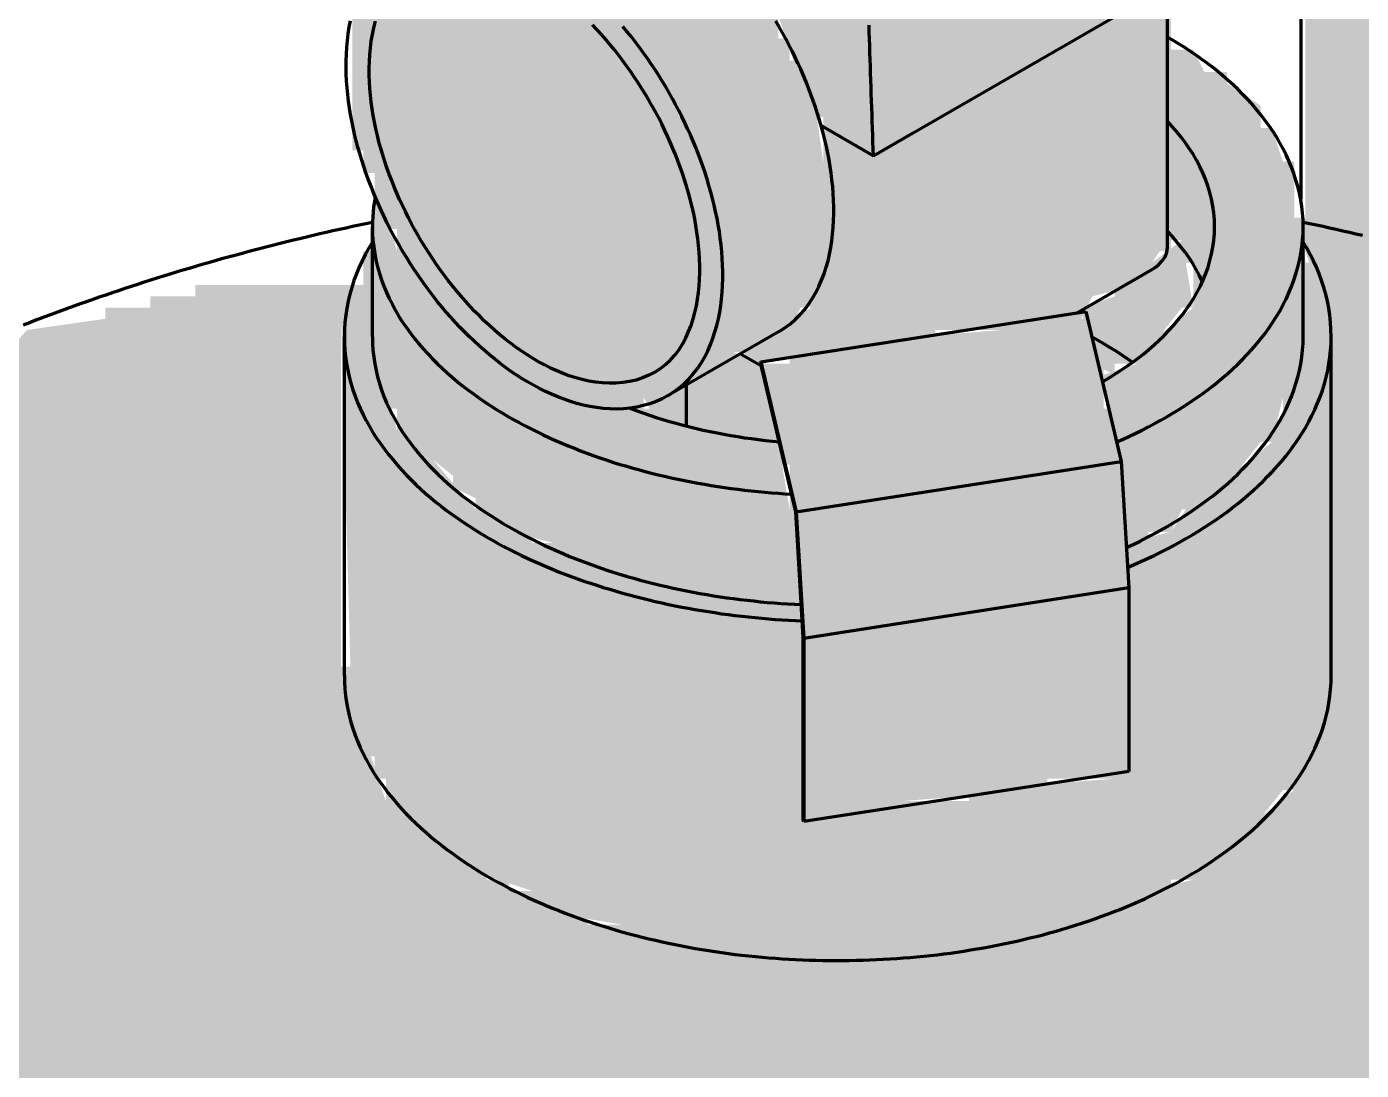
# Model space of a CAD drawing. Header units: millimetres. Extents: x 0 to 420, y 0 to 297.
# Drawn here: x 227.49 to 239.39, y 235.08 to 244.38 of the extents above; entities that cross this region are included whole.
import ezdxf

# ---------------------------------------------------------------- set-up
doc = ezdxf.new("R2010")
doc.units = ezdxf.units.MM
doc.layers.add('01-VISIBLE', color=7, linetype='CONTINUOUS', lineweight=70)
doc.layers.add('13-GRAFICA', color=30, linetype='CONTINUOUS', lineweight=18)

msp = doc.modelspace()

# ---------------------------------------------------------------- hatches: boundary and pattern name
at = {"layer": '13-GRAFICA', "true_color": 0xcba23e}
h = msp.add_hatch(color=7, dxfattribs=at)
h.dxf.hatch_style = 1
h.paths.add_polyline_path([(234.292, 241.675), (234.292, 241.775), (234.492, 241.875), (234.592, 242.375), (234.692, 242.375), (234.692, 243.175), (234.592, 243.175), (234.592, 243.575), (234.492, 243.575), (234.492, 243.875), (234.392, 243.875), (234.192, 244.475), (233.992, 244.575), (233.992, 244.775), (233.892, 244.775), (233.192, 245.575), (232.992, 245.575), (232.992, 245.675), (232.792, 245.675), (232.792, 245.775), (232.592, 245.775), (232.592, 248.275), (232.592, 248.475), (232.592, 248.55), (232.892, 248.475), (232.892, 248.575), (233.292, 248.675), (233.392, 248.875), (233.792, 248.975), (233.892, 249.175), (234.092, 249.175), (234.092, 249.275), (234.292, 249.275), (234.292, 249.375), (234.692, 249.375), (234.792, 249.175), (235.192, 249.075), (235.192, 248.875), (234.992, 248.875), (234.792, 248.575), (234.592, 248.575), (234.592, 248.475), (234.292, 248.375), (234.092, 248.075), (233.892, 248.075), (233.692, 247.775), (233.492, 247.775), (233.592, 246.475), (234.092, 246.175), (234.092, 247.275), (234.392, 247.375), (234.392, 247.475), (234.592, 247.475), (234.692, 247.675), (235.292, 247.875), (235.392, 248.075), (235.392, 244.775), (235.392, 241.575), (234.892, 241.575), (234.892, 241.475), (233.892, 241.375), (233.892, 241.475), (233.992, 241.475), (234.092, 241.675)])
at = {"layer": '13-GRAFICA', "true_color": 0x202020}
h = msp.add_hatch(color=7, dxfattribs=at)
h.dxf.hatch_style = 1
h.paths.add_polyline_path([(243.392, 239.875), (243.292, 240.075), (243.092, 240.075), (242.892, 240.375), (242.692, 240.375), (242.592, 240.575), (242.392, 240.575), (242.192, 240.875), (241.992, 240.875), (241.792, 241.175), (241.592, 241.175), (241.392, 241.475), (241.192, 241.475), (240.992, 241.775), (240.792, 241.775), (240.692, 241.975), (240.492, 241.975), (240.392, 242.175), (239.492, 242.275), (239.492, 242.375), (238.892, 242.375), (238.892, 246.275), (238.992, 246.275), (239.192, 245.975), (239.392, 245.975), (239.392, 245.875), (239.892, 245.875), (239.892, 245.775), (240.692, 245.875), (240.692, 245.975), (240.892, 245.975), (240.892, 246.075), (241.192, 246.275), (241.192, 242.975), (241.292, 242.975), (241.292, 243.175), (241.492, 243.275), (241.492, 243.475), (241.692, 243.575), (241.692, 243.775), (241.992, 243.975), (241.992, 244.175), (242.092, 244.175), (242.392, 244.575), (242.792, 244.675), (242.792, 244.475), (243.192, 244.175), (243.192, 243.975), (243.292, 243.975), (243.392, 243.675), (243.692, 243.475), (243.692, 243.275), (243.892, 243.175), (243.892, 242.975), (244.092, 242.875), (244.092, 242.675), (244.392, 242.475), (244.392, 242.275), (244.592, 242.175), (244.592, 241.975), (244.792, 241.875), (244.792, 241.675), (244.992, 241.575), (244.992, 241.375), (245.192, 241.275), (245.192, 241.075), (245.292, 241.075), (245.292, 240.875), (245.392, 240.875), (245.392, 240.775), (244.692, 240.775), (244.692, 239.875), (244.392, 239.775), (244.292, 239.575), (243.892, 239.475), (243.892, 239.575), (243.792, 239.575), (243.692, 239.775), (243.492, 239.775), (243.492, 239.875)])
at = {"layer": '13-GRAFICA', "true_color": 0xcba23e}
h = msp.add_hatch(color=7, dxfattribs=at)
h.dxf.hatch_style = 1
h.paths.add_polyline_path([(237.292, 246.175), (237.292, 245.975), (237.392, 245.975), (237.392, 245.775), (237.492, 245.775), (237.492, 245.575), (237.592, 245.575), (237.592, 245.375), (237.692, 245.375), (237.692, 245.175), (237.792, 245.175), (237.792, 244.775), (237.692, 244.775), (237.692, 242.375), (237.592, 242.375), (237.392, 242.075), (237.192, 242.025), (237.192, 245.175), (237.192, 246.175)])
at = {"layer": '13-GRAFICA', "true_color": 0xffffff}
h = msp.add_hatch(color=7, dxfattribs=at)
h.dxf.hatch_style = 1
h.paths.add_polyline_path([(230.392, 243.275), (230.392, 244.675), (230.592, 244.775), (230.592, 244.975), (230.692, 244.975), (230.792, 245.175), (231.192, 245.275), (231.292, 245.475), (231.492, 245.475), (231.492, 245.575), (231.692, 245.575), (231.692, 245.675), (231.892, 245.675), (231.892, 245.775), (232.392, 245.875), (232.392, 245.775), (232.792, 245.775), (232.792, 245.675), (233.192, 245.575), (233.192, 245.475), (233.992, 244.775), (233.992, 244.575), (234.192, 244.475), (234.192, 244.275), (234.292, 244.275), (234.292, 244.075), (234.392, 244.075), (234.392, 243.875), (234.492, 243.875), (234.592, 243.175), (234.692, 243.175), (234.692, 242.375), (234.592, 242.375), (234.492, 241.875), (234.392, 241.875), (234.292, 241.675), (234.092, 241.675), (233.992, 241.475), (233.792, 241.475), (233.792, 241.375), (233.592, 241.375), (233.592, 241.275), (233.392, 241.275), (233.292, 241.075), (232.992, 241.075), (232.992, 240.975), (232.392, 240.975), (232.392, 241.075), (232.192, 241.075), (232.192, 241.175), (231.892, 241.175), (231.692, 241.475), (231.392, 241.575), (231.392, 241.775), (230.992, 242.075), (230.992, 242.275), (230.792, 242.375), (230.792, 242.575), (230.692, 242.575), (230.692, 242.775), (230.592, 242.775), (230.592, 243.075), (230.492, 243.075), (230.492, 243.275)])
at = {"layer": '13-GRAFICA', "true_color": 0xcba23e}
h = msp.add_hatch(color=7, dxfattribs=at)
h.dxf.hatch_style = 1
h.paths.add_polyline_path([(236.992, 241.975), (236.892, 241.775), (236.192, 241.775), (236.192, 241.675), (235.592, 241.675), (235.592, 241.575), (235.392, 241.575), (235.392, 244.775), (235.492, 244.775), (235.692, 244.475), (236.092, 244.475), (236.092, 244.575), (236.292, 244.575), (236.492, 244.875), (237.092, 244.775), (237.192, 245.175), (237.192, 242.025)])
h = msp.add_hatch(color=7, dxfattribs=at)
h.dxf.hatch_style = 1
h.paths.add_polyline_path([(237.292, 240.575), (237.192, 240.575), (237.092, 241.275), (237.392, 241.375), (237.392, 241.475), (237.892, 241.875), (237.892, 242.275), (237.792, 242.275), (237.792, 242.475), (237.692, 242.475), (237.692, 244.175), (237.892, 244.175), (237.992, 243.975), (238.192, 243.975), (238.192, 243.875), (238.492, 243.675), (238.492, 243.475), (238.592, 243.475), (238.692, 243.175), (238.792, 243.175), (238.792, 242.675), (238.892, 242.675), (238.892, 241.375), (238.792, 241.375), (238.792, 241.075), (238.692, 241.075), (238.592, 240.675), (238.492, 240.675), (238.092, 240.175), (237.892, 240.175), (237.892, 240.075), (237.792, 240.075), (237.692, 239.875), (237.492, 239.875), (237.492, 239.775), (237.292, 239.775)])
h = msp.add_hatch(color=7, dxfattribs=at)
h.dxf.hatch_style = 1
h.paths.add_polyline_path([(231.292, 240.375), (230.792, 240.775), (230.792, 240.975), (230.692, 240.975), (230.692, 241.175), (230.592, 241.175), (230.592, 242.775), (230.692, 242.775), (230.792, 242.375), (230.992, 242.275), (230.992, 242.075), (231.392, 241.775), (231.392, 241.575), (231.692, 241.475), (231.892, 241.175), (232.192, 241.175), (232.192, 241.075), (232.392, 241.075), (232.392, 240.975), (233.092, 240.975), (233.092, 240.875), (233.392, 240.875), (233.392, 240.775), (234.192, 240.675), (234.292, 240.075), (234.392, 240.075), (234.392, 239.275), (233.092, 239.375), (233.092, 239.475), (232.192, 239.675), (232.192, 239.775), (231.792, 239.875), (231.692, 240.075), (231.492, 240.075), (231.492, 240.175), (231.292, 240.275)])
at = {"layer": '13-GRAFICA', "true_color": 0xb21820}
h = msp.add_hatch(color=7, dxfattribs=at)
h.dxf.hatch_style = 1
h.paths.add_polyline_path([(237.192, 241.975), (237.192, 242.075), (237.392, 242.075), (237.392, 242.175), (237.792, 242.475), (237.892, 241.875), (237.792, 241.875), (237.392, 241.375), (237.192, 241.375), (237.192, 241.275), (236.992, 241.375), (236.892, 241.875)])
h = msp.add_hatch(color=7, dxfattribs=at)
h.dxf.hatch_style = 1
h.paths.add_polyline_path([(222.092, 236.475), (223.392, 237.875), (223.592, 237.875), (224.892, 239.275), (225.092, 239.275), (225.092, 239.375), (225.192, 239.375), (226.492, 240.775), (226.692, 240.775), (227.492, 241.675), (228.192, 241.775), (228.192, 241.875), (228.592, 241.875), (228.592, 241.975), (228.992, 241.975), (228.992, 242.075), (230.392, 242.075), (230.392, 241.775), (230.292, 241.775), (230.292, 238.675), (230.392, 238.675), (230.392, 238.075), (230.492, 238.075), (230.692, 237.475), (230.992, 237.375), (231.392, 236.875), (231.592, 236.875), (231.592, 236.775), (231.792, 236.775), (231.792, 236.675), (231.992, 236.675), (231.992, 236.575), (232.192, 236.575), (232.192, 236.475), (232.492, 236.475), (232.492, 236.375), (232.792, 236.375), (232.792, 236.275), (233.192, 236.275), (233.192, 236.175), (233.792, 236.175), (233.792, 236.075), (235.592, 236.075), (235.592, 236.175), (236.292, 236.175), (236.292, 236.275), (236.592, 236.275), (236.592, 236.375), (236.992, 236.375), (236.992, 236.475), (237.192, 236.475), (237.192, 236.575), (237.492, 236.575), (237.492, 236.675), (237.892, 236.775), (238.092, 237.075), (238.292, 237.075), (238.292, 237.175), (238.792, 237.575), (238.792, 237.775), (238.992, 237.875), (238.992, 238.175), (239.092, 238.175), (239.092, 242.075), (238.992, 242.075), (238.892, 242.375), (239.492, 242.375), (239.492, 242.275), (240.392, 242.175), (240.492, 241.975), (240.692, 241.975), (240.792, 241.775), (240.992, 241.775), (241.192, 241.475), (241.392, 241.475), (241.592, 241.175), (241.792, 241.175), (241.992, 240.875), (242.192, 240.875), (242.392, 240.575), (242.592, 240.575), (242.592, 240.475), (242.892, 240.375), (243.092, 240.075), (243.292, 240.075), (243.492, 239.775), (243.692, 239.775), (243.892, 239.475), (244.092, 239.475), (244.292, 239.175), (244.492, 239.175), (244.592, 238.975), (244.792, 238.975), (244.992, 238.675), (245.192, 238.675), (245.392, 238.375), (245.692, 238.275), (245.692, 223.775), (245.492, 223.775), (245.492, 223.675), (245.292, 223.675), (245.292, 223.575), (244.992, 223.575), (244.992, 223.475), (244.792, 223.475), (244.792, 223.375), (244.592, 223.375), (244.592, 223.275), (244.392, 223.275), (244.392, 223.175), (244.192, 223.175), (244.192, 223.075), (243.892, 223.075), (243.892, 222.975), (243.692, 222.975), (243.692, 222.875), (243.492, 222.875), (243.492, 222.775), (243.292, 222.775), (243.292, 222.675), (243.092, 222.675), (243.092, 222.575), (242.392, 222.475), (242.392, 222.375), (242.092, 222.375), (242.092, 222.275), (241.692, 222.275), (241.692, 222.175), (241.292, 222.175), (241.292, 222.075), (240.892, 222.075), (240.892, 221.975), (240.492, 221.975), (240.492, 221.875), (240.092, 221.875), (240.092, 221.775), (239.692, 221.775), (239.692, 221.675), (239.292, 221.675), (239.292, 221.575), (237.392, 221.475), (237.392, 221.375), (236.492, 221.375), (236.492, 221.275), (231.592, 221.375), (231.592, 221.475), (231.092, 221.475), (231.092, 221.575), (230.492, 221.575), (230.492, 221.675), (229.892, 221.675), (229.892, 221.775), (229.392, 221.775), (229.392, 221.875), (228.292, 221.975), (228.292, 222.075), (227.992, 222.075), (227.992, 222.175), (227.092, 222.375), (227.092, 222.475), (226.892, 222.475), (226.892, 222.575), (226.592, 222.575), (226.592, 222.675), (226.292, 222.675), (226.292, 222.775), (225.992, 222.775), (225.992, 222.875), (225.692, 222.875), (225.692, 222.975), (225.392, 222.975), (225.392, 223.075), (224.892, 223.175), (224.792, 223.375), (224.192, 223.575), (224.092, 223.775), (223.492, 223.975), (223.392, 224.175), (223.192, 224.175), (223.192, 224.275), (222.992, 224.275), (222.892, 224.475), (222.692, 224.475), (222.692, 224.575), (222.492, 224.575), (222.392, 224.775), (222.192, 224.775), (222.192, 224.875), (220.292, 226.675), (220.292, 226.875), (220.092, 226.975), (220.092, 227.175), (219.992, 227.175), (219.792, 227.775), (219.592, 227.875), (219.592, 228.075), (219.492, 228.075), (219.492, 228.275), (219.392, 228.275), (219.392, 228.475), (219.292, 228.475), (219.292, 228.675), (219.192, 228.675), (219.192, 228.875), (219.092, 228.875), (219.092, 229.075), (218.992, 229.075), (218.892, 230.475), (218.792, 230.475), (218.792, 231.675), (218.892, 231.675), (218.892, 232.075), (218.992, 232.075), (218.992, 232.375), (219.092, 232.375), (219.092, 232.775), (219.192, 232.775), (219.292, 233.475), (219.392, 233.475), (219.392, 233.675), (219.892, 234.075), (219.892, 234.275), (220.292, 234.575), (220.292, 234.775), (220.692, 235.075), (220.692, 235.275), (220.792, 235.275), (221.792, 236.375)])
h = msp.add_hatch(color=7, dxfattribs=at)
h.dxf.hatch_style = 1
h.paths.add_polyline_path([(230.292, 241.775), (230.392, 241.775), (230.392, 242.075), (230.492, 242.075), (230.492, 242.375), (230.592, 242.375), (230.592, 241.175), (230.692, 241.175), (230.792, 240.775), (230.892, 240.775), (231.492, 240.075), (231.692, 240.075), (231.792, 239.875), (231.992, 239.875), (231.992, 239.775), (232.192, 239.775), (232.192, 239.675), (233.092, 239.475), (233.092, 239.375), (234.392, 239.275), (234.392, 237.275), (234.592, 237.275), (234.592, 237.375), (235.292, 237.375), (235.292, 237.475), (235.892, 237.475), (235.892, 237.575), (237.192, 237.675), (237.192, 237.775), (237.292, 237.775), (237.292, 239.775), (237.692, 239.875), (237.892, 240.175), (238.092, 240.175), (238.092, 240.275), (238.592, 240.675), (238.592, 240.875), (238.692, 240.875), (238.692, 241.075), (238.792, 241.075), (238.792, 241.375), (238.892, 241.375), (238.892, 242.275), (238.992, 242.275), (238.992, 242.075), (239.092, 242.075), (239.092, 238.175), (238.992, 238.175), (238.992, 237.875), (238.792, 237.775), (238.792, 237.575), (238.692, 237.575), (238.292, 237.075), (238.092, 237.075), (237.892, 236.775), (237.692, 236.775), (237.692, 236.675), (237.492, 236.675), (237.492, 236.575), (237.192, 236.575), (237.192, 236.475), (236.992, 236.475), (236.992, 236.375), (236.592, 236.375), (236.592, 236.275), (236.292, 236.275), (236.292, 236.175), (235.592, 236.175), (235.592, 236.075), (233.792, 236.075), (233.792, 236.175), (233.192, 236.175), (233.192, 236.275), (232.792, 236.275), (232.792, 236.375), (232.192, 236.475), (232.192, 236.575), (231.992, 236.575), (231.992, 236.675), (231.392, 236.875), (230.992, 237.375), (230.692, 237.475), (230.692, 237.675), (230.592, 237.675), (230.592, 237.875), (230.492, 237.875), (230.492, 238.075), (230.392, 238.075)])
at = {"layer": '13-GRAFICA', "true_color": 0xc81e2d}
h = msp.add_hatch(color=7, dxfattribs=at)
h.dxf.hatch_style = 1
h.paths.add_polyline_path([(234.392, 237.275), (234.392, 240.075), (234.292, 240.075), (234.292, 240.475), (234.192, 240.475), (234.092, 241.375), (234.292, 241.375), (234.292, 241.475), (234.892, 241.475), (234.892, 241.575), (236.192, 241.675), (236.192, 241.775), (236.992, 241.775), (236.992, 241.375), (237.092, 241.375), (237.092, 240.975), (237.192, 240.975), (237.192, 240.575), (237.292, 240.575), (237.292, 237.775), (237.192, 237.775), (237.192, 237.675), (236.592, 237.675), (236.592, 237.575), (235.292, 237.475), (235.292, 237.375), (234.592, 237.375), (234.592, 237.275)])
at = {"layer": '13-GRAFICA', "true_color": 0xb21820}
h = msp.add_hatch(color=7, dxfattribs=at)
h.dxf.hatch_style = 1
h.paths.add_polyline_path([(232.992, 241.075), (233.292, 241.075), (233.392, 241.275), (233.592, 241.275), (233.592, 241.375), (233.792, 241.375), (233.792, 241.475), (234.092, 241.375), (234.192, 240.675), (233.392, 240.775), (233.392, 240.875), (233.092, 240.875)])

# ---------------------------------------------------------------- linework, layer by layer
at = {"layer": '01-VISIBLE'}
for p, q in [((238.85, 246.494), (238.85, 242.84)), ((237.661, 242.411), (237.661, 244.741)), ((235.394, 243.432), (237.515, 244.657)), ((234.574, 243.497), (234.687, 243.432)), ((234.687, 243.432), (235.04, 243.228)), ((235.04, 243.228), (235.394, 243.432)), ((230.572, 241.615), (230.572, 242.595)), ((238.872, 241.615), (238.872, 242.595)), ((236.857, 241.827), (237.515, 242.207)), ((234.037, 241.391), (236.935, 241.839)), ((236.935, 241.839), (237.25, 240.503)), ((230.322, 238.594), (230.322, 241.615)), ((234.2, 241.662), (233.21, 241.091)), ((239.122, 238.594), (239.122, 241.615)), ((233.855, 241.463), (234.041, 241.355)), ((234.034, 241.384), (234.037, 241.391)), ((234.348, 240.055), (234.034, 241.384)), ((234.037, 241.391), (234.352, 240.055)), ((233.372, 240.819), (233.372, 241.184)), ((234.352, 240.055), (237.25, 240.503)), ((237.25, 240.503), (237.316, 239.375)), ((234.413, 238.936), (234.348, 240.055)), ((234.352, 240.055), (234.418, 238.926)), ((237.316, 239.375), (234.418, 238.926)), ((237.316, 239.375), (237.316, 237.74)), ((234.413, 237.303), (234.413, 238.936)), ((234.418, 238.926), (234.418, 237.292)), ((237.316, 237.74), (234.418, 237.292)), ((234.418, 237.292), (234.413, 237.303))]:
    msp.add_line(p, q, dxfattribs=at)
for points in [[(233.21, 241.091), (233.157, 241.062), (233.102, 241.038), (233.046, 241.017), (232.988, 241.001), (232.93, 240.987), (232.87, 240.978), (232.811, 240.972), (232.751, 240.97), (232.691, 240.971), (232.631, 240.975), (232.571, 240.983), (232.512, 240.993), (232.453, 241.005), (232.395, 241.02), (232.338, 241.037), (232.281, 241.057), (232.225, 241.078), (232.17, 241.102), (232.115, 241.127), (232.061, 241.154), (232.009, 241.182), (231.956, 241.212), (231.905, 241.243), (231.855, 241.276), (231.805, 241.309), (231.756, 241.344), (231.708, 241.38), (231.661, 241.417), (231.614, 241.455), (231.569, 241.494), (231.524, 241.534), (231.48, 241.574), (231.436, 241.616), (231.394, 241.658), (231.352, 241.701), (231.311, 241.745), (231.271, 241.79), (231.231, 241.835), (231.192, 241.881), (231.154, 241.927), (231.117, 241.974), (231.081, 242.022), (231.045, 242.07), (231.01, 242.119), (230.976, 242.168), (230.942, 242.218), (230.909, 242.268), (230.878, 242.319), (230.846, 242.37), (230.816, 242.422), (230.786, 242.474), (230.757, 242.527), (230.729, 242.58), (230.702, 242.633), (230.676, 242.687), (230.65, 242.742), (230.626, 242.796), (230.602, 242.851), (230.579, 242.907), (230.557, 242.963), (230.535, 243.019), (230.515, 243.075), (230.496, 243.132), (230.477, 243.189), (230.46, 243.247), (230.443, 243.304), (230.428, 243.362), (230.414, 243.421), (230.401, 243.479), (230.389, 243.538), (230.378, 243.597), (230.368, 243.656), (230.36, 243.716), (230.352, 243.775), (230.347, 243.835), (230.342, 243.895), (230.339, 243.955), (230.338, 244.015), (230.338, 244.075), (230.34, 244.135), (230.344, 244.195), (230.349, 244.255), (230.357, 244.314), (230.366, 244.373), (230.378, 244.432)], [(233.09, 241.298), (233.036, 241.271), (232.98, 241.247), (232.923, 241.229), (232.864, 241.215), (232.804, 241.206), (232.744, 241.201), (232.684, 241.2), (232.623, 241.203), (232.563, 241.21), (232.503, 241.22), (232.444, 241.233), (232.386, 241.249), (232.328, 241.267), (232.272, 241.288), (232.216, 241.311), (232.161, 241.336), (232.107, 241.363), (232.054, 241.392), (232.001, 241.423), (231.95, 241.455), (231.9, 241.488), (231.85, 241.523), (231.802, 241.559), (231.754, 241.596), (231.707, 241.634), (231.661, 241.674), (231.616, 241.714), (231.572, 241.755), (231.529, 241.798), (231.486, 241.841), (231.444, 241.884), (231.404, 241.929), (231.364, 241.975), (231.325, 242.021), (231.286, 242.068), (231.249, 242.115), (231.212, 242.163), (231.177, 242.212), (231.142, 242.261), (231.108, 242.311), (231.074, 242.362), (231.042, 242.413), (231.011, 242.465), (230.98, 242.517), (230.95, 242.569), (230.921, 242.622), (230.893, 242.676), (230.866, 242.73), (230.84, 242.785), (230.814, 242.839), (230.79, 242.895), (230.767, 242.951), (230.744, 243.007), (230.723, 243.063), (230.702, 243.12), (230.683, 243.178), (230.665, 243.235), (230.647, 243.293), (230.631, 243.351), (230.617, 243.41), (230.603, 243.469), (230.59, 243.528), (230.579, 243.588), (230.57, 243.647), (230.561, 243.707), (230.554, 243.767), (230.549, 243.828), (230.545, 243.888), (230.543, 243.948), (230.543, 244.009), (230.545, 244.069), (230.548, 244.13), (230.554, 244.19), (230.562, 244.25), (230.572, 244.309), (230.585, 244.369), (230.6, 244.427)], [(233.09, 241.298), (233.14, 241.331), (233.187, 241.368), (233.231, 241.409), (233.271, 241.454), (233.307, 241.502), (233.339, 241.553), (233.367, 241.606), (233.392, 241.66), (233.414, 241.716), (233.433, 241.773), (233.448, 241.831), (233.461, 241.89), (233.472, 241.949), (233.48, 242.008), (233.486, 242.068), (233.49, 242.128), (233.492, 242.188), (233.491, 242.248), (233.49, 242.308), (233.486, 242.368), (233.481, 242.427), (233.474, 242.487), (233.466, 242.546), (233.457, 242.606), (233.446, 242.665), (233.434, 242.724), (233.421, 242.782), (233.406, 242.84), (233.391, 242.898), (233.374, 242.956), (233.356, 243.013), (233.337, 243.07), (233.318, 243.127), (233.297, 243.183), (233.275, 243.239), (233.252, 243.294), (233.228, 243.35), (233.204, 243.404), (233.178, 243.459), (233.152, 243.512), (233.125, 243.566), (233.097, 243.619), (233.068, 243.671), (233.038, 243.724), (233.007, 243.775), (232.976, 243.826), (232.943, 243.877), (232.91, 243.927), (232.876, 243.976), (232.842, 244.025), (232.806, 244.074), (232.77, 244.121), (232.733, 244.169), (232.695, 244.215), (232.656, 244.261), (232.617, 244.306), (232.576, 244.35), (232.535, 244.394)], [(233.21, 241.091), (233.261, 241.123), (233.309, 241.159), (233.355, 241.198), (233.397, 241.24), (233.436, 241.286), (233.473, 241.334), (233.506, 241.384), (233.536, 241.436), (233.563, 241.49), (233.587, 241.545), (233.609, 241.601), (233.627, 241.658), (233.643, 241.716), (233.657, 241.775), (233.669, 241.834), (233.678, 241.893), (233.686, 241.953), (233.691, 242.013), (233.695, 242.073), (233.696, 242.133), (233.696, 242.193), (233.695, 242.253), (233.692, 242.313), (233.687, 242.373), (233.681, 242.433), (233.674, 242.493), (233.666, 242.552), (233.656, 242.611), (233.645, 242.671), (233.633, 242.729), (233.62, 242.788), (233.605, 242.847), (233.59, 242.905), (233.573, 242.963), (233.556, 243.02), (233.538, 243.077), (233.518, 243.134), (233.498, 243.191), (233.477, 243.247), (233.455, 243.303), (233.432, 243.359), (233.408, 243.414), (233.383, 243.469), (233.358, 243.523), (233.331, 243.577), (233.304, 243.631), (233.276, 243.684), (233.248, 243.737), (233.218, 243.79), (233.188, 243.842), (233.157, 243.893), (233.125, 243.944), (233.093, 243.995), (233.059, 244.045), (233.025, 244.094), (232.991, 244.144), (232.955, 244.192), (232.919, 244.24), (232.882, 244.287), (232.844, 244.334), (232.806, 244.381)], [(234.2, 241.662), (234.251, 241.694), (234.3, 241.73), (234.345, 241.77), (234.388, 241.813), (234.427, 241.859), (234.464, 241.907), (234.497, 241.958), (234.527, 242.01), (234.554, 242.064), (234.578, 242.12), (234.6, 242.176), (234.618, 242.234), (234.635, 242.292), (234.648, 242.351), (234.66, 242.41), (234.669, 242.47), (234.676, 242.53), (234.681, 242.59), (234.685, 242.651), (234.686, 242.711), (234.686, 242.772), (234.685, 242.832), (234.681, 242.892), (234.677, 242.953), (234.67, 243.013), (234.663, 243.073), (234.654, 243.133), (234.644, 243.192), (234.633, 243.252), (234.621, 243.311), (234.607, 243.37), (234.592, 243.429), (234.577, 243.487), (234.56, 243.545), (234.542, 243.603), (234.524, 243.661), (234.504, 243.718), (234.483, 243.775), (234.462, 243.831), (234.439, 243.887), (234.416, 243.943), (234.392, 243.999), (234.367, 244.054), (234.341, 244.108), (234.314, 244.163), (234.287, 244.217), (234.259, 244.27), (234.23, 244.323), (234.2, 244.376), (234.169, 244.428)], [(235.04, 243.228), (235.038, 243.289), (235.036, 243.35), (235.034, 243.412), (235.032, 243.473), (235.03, 243.534), (235.028, 243.595), (235.026, 243.657), (235.023, 243.718), (235.021, 243.779), (235.019, 243.84), (235.017, 243.901), (235.015, 243.963), (235.013, 244.024), (235.011, 244.085), (235.009, 244.146), (235.007, 244.208), (235.005, 244.269), (235.003, 244.33), (235.001, 244.391)], [(238.872, 242.595), (238.871, 242.656), (238.867, 242.716), (238.86, 242.776), (238.851, 242.836), (238.839, 242.895), (238.825, 242.954), (238.808, 243.012), (238.79, 243.07), (238.769, 243.126), (238.745, 243.182), (238.72, 243.237), (238.693, 243.291), (238.664, 243.344), (238.633, 243.396), (238.6, 243.447), (238.566, 243.497), (238.531, 243.546), (238.494, 243.594), (238.456, 243.641), (238.416, 243.687), (238.375, 243.732), (238.334, 243.775), (238.291, 243.818), (238.247, 243.86), (238.202, 243.9), (238.156, 243.94), (238.11, 243.979), (238.063, 244.017), (238.015, 244.053), (237.966, 244.089), (237.917, 244.124), (237.867, 244.158), (237.816, 244.192), (237.765, 244.224), (237.713, 244.256), (237.661, 244.286)], [(238.082, 242.595), (238.08, 242.657), (238.075, 242.719), (238.066, 242.78), (238.055, 242.841), (238.04, 242.902), (238.022, 242.961), (238, 243.019), (237.977, 243.077), (237.95, 243.133), (237.921, 243.188), (237.89, 243.241), (237.856, 243.294), (237.821, 243.345), (237.784, 243.394), (237.744, 243.442), (237.704, 243.489), (237.661, 243.535)], [(230.598, 242.861), (230.59, 242.817), (230.583, 242.773), (230.578, 242.729), (230.575, 242.684), (230.573, 242.64), (230.572, 242.595)], [(230.572, 242.633), (230.513, 242.621), (230.455, 242.609), (230.396, 242.596), (230.337, 242.584), (230.278, 242.571), (230.219, 242.558), (230.161, 242.544), (230.102, 242.531), (230.044, 242.517), (229.985, 242.503), (229.926, 242.489), (229.868, 242.475), (229.81, 242.461), (229.751, 242.446), (229.693, 242.432), (229.635, 242.417), (229.576, 242.402), (229.518, 242.386), (229.46, 242.371), (229.402, 242.355), (229.344, 242.34), (229.286, 242.324), (229.228, 242.308), (229.17, 242.291), (229.112, 242.275), (229.054, 242.258), (228.996, 242.241), (228.939, 242.224), (228.881, 242.207), (228.823, 242.19), (228.766, 242.172), (228.708, 242.154), (228.651, 242.136), (228.594, 242.118), (228.536, 242.1), (228.479, 242.081), (228.422, 242.063), (228.365, 242.044), (228.308, 242.025), (228.251, 242.006), (228.194, 241.986), (228.137, 241.967), (228.08, 241.947), (228.023, 241.927), (227.966, 241.907), (227.91, 241.887), (227.853, 241.866), (227.797, 241.845), (227.74, 241.825), (227.684, 241.804), (227.628, 241.782), (227.571, 241.761), (227.515, 241.739), (227.459, 241.718)], [(230.572, 242.595), (230.573, 242.535), (230.577, 242.475), (230.584, 242.415), (230.593, 242.355), (230.604, 242.296), (230.618, 242.237), (230.635, 242.179), (230.654, 242.122), (230.674, 242.066), (230.698, 242.01), (230.723, 241.955), (230.75, 241.901), (230.779, 241.848), (230.809, 241.796), (230.842, 241.745), (230.875, 241.696), (230.911, 241.647), (230.948, 241.599), (230.986, 241.552), (231.025, 241.507), (231.065, 241.462), (231.107, 241.418), (231.15, 241.376), (231.193, 241.334), (231.238, 241.293), (231.283, 241.254), (231.329, 241.215), (231.376, 241.177), (231.424, 241.14), (231.473, 241.105), (231.522, 241.07), (231.571, 241.035), (231.622, 241.002), (231.673, 240.97), (231.724, 240.938), (231.776, 240.908), (231.828, 240.878), (231.881, 240.849), (231.934, 240.82), (231.988, 240.793), (232.042, 240.766), (232.096, 240.74), (232.151, 240.714), (232.206, 240.69), (232.261, 240.666), (232.317, 240.642), (232.373, 240.62), (232.429, 240.598), (232.485, 240.577), (232.542, 240.556), (232.599, 240.536), (232.656, 240.517), (232.713, 240.498), (232.771, 240.48), (232.828, 240.463), (232.886, 240.446), (232.944, 240.43), (233.003, 240.414), (233.061, 240.399), (233.12, 240.385), (233.178, 240.371), (233.237, 240.358), (233.296, 240.345), (233.355, 240.333), (233.414, 240.321), (233.473, 240.31), (233.533, 240.3), (233.592, 240.29), (233.652, 240.28), (233.711, 240.271), (233.771, 240.263), (233.831, 240.255), (233.891, 240.248), (233.951, 240.241), (234.011, 240.235), (234.071, 240.229), (234.131, 240.224), (234.191, 240.219), (234.251, 240.215), (234.311, 240.211)], [(237.098, 241.223), (237.15, 241.254), (237.202, 241.286), (237.253, 241.319), (237.304, 241.354), (237.353, 241.389), (237.402, 241.425), (237.45, 241.463), (237.497, 241.502), (237.543, 241.542), (237.588, 241.583), (237.632, 241.625), (237.674, 241.669), (237.716, 241.714), (237.755, 241.761), (237.793, 241.808), (237.829, 241.857), (237.864, 241.908), (237.896, 241.959), (237.927, 242.012), (237.955, 242.066), (237.98, 242.122), (238.003, 242.178), (238.024, 242.235), (238.041, 242.294), (238.056, 242.353), (238.067, 242.413), (238.075, 242.473), (238.08, 242.534), (238.082, 242.595)], [(237.656, 240.901), (237.709, 240.932), (237.76, 240.963), (237.812, 240.996), (237.862, 241.029), (237.913, 241.063), (237.962, 241.098), (238.011, 241.134), (238.059, 241.171), (238.107, 241.209), (238.153, 241.247), (238.199, 241.287), (238.244, 241.328), (238.288, 241.37), (238.331, 241.412), (238.373, 241.456), (238.414, 241.501), (238.454, 241.547), (238.492, 241.594), (238.529, 241.642), (238.565, 241.691), (238.599, 241.741), (238.632, 241.792), (238.663, 241.844), (238.692, 241.897), (238.719, 241.951), (238.745, 242.006), (238.768, 242.062), (238.789, 242.119), (238.808, 242.177), (238.825, 242.235), (238.839, 242.294), (238.851, 242.354), (238.86, 242.414), (238.867, 242.474), (238.871, 242.534), (238.872, 242.595)], [(237.973, 242.105), (237.947, 242.16), (237.918, 242.214), (237.887, 242.267), (237.854, 242.318), (237.819, 242.368), (237.782, 242.417), (237.743, 242.464), (237.703, 242.51), (237.661, 242.555)], [(237.973, 242.105), (237.947, 242.16), (237.918, 242.214), (237.887, 242.267), (237.854, 242.318), (237.819, 242.368), (237.782, 242.417), (237.743, 242.464), (237.703, 242.51), (237.661, 242.555)], [(239.402, 242.517), (239.343, 242.53), (239.284, 242.544), (239.226, 242.557), (239.167, 242.57), (239.108, 242.583), (239.049, 242.596), (238.99, 242.609), (238.93, 242.621), (238.871, 242.633)], [(230.572, 242.459), (230.54, 242.404), (230.509, 242.349), (230.481, 242.292), (230.454, 242.234), (230.43, 242.175), (230.408, 242.115), (230.388, 242.054), (230.371, 241.993), (230.356, 241.931), (230.344, 241.869), (230.334, 241.806), (230.327, 241.742), (230.323, 241.679), (230.322, 241.615)], [(239.122, 241.615), (239.12, 241.679), (239.116, 241.742), (239.109, 241.806), (239.1, 241.869), (239.088, 241.931), (239.073, 241.993), (239.056, 242.054), (239.036, 242.115), (239.014, 242.175), (238.99, 242.234), (238.963, 242.292), (238.935, 242.349), (238.904, 242.404), (238.872, 242.459)], [(237.515, 242.207), (237.552, 242.231), (237.586, 242.259), (237.616, 242.291), (237.64, 242.327), (237.656, 242.368), (237.661, 242.411)], [(230.322, 241.615), (230.323, 241.555), (230.327, 241.495), (230.333, 241.435), (230.341, 241.376), (230.352, 241.317), (230.366, 241.258), (230.381, 241.2), (230.399, 241.142), (230.419, 241.086), (230.44, 241.03), (230.464, 240.974), (230.49, 240.92), (230.517, 240.867), (230.546, 240.814), (230.577, 240.762), (230.61, 240.712), (230.643, 240.662), (230.679, 240.613), (230.715, 240.565), (230.753, 240.519), (230.792, 240.473), (230.832, 240.428), (230.873, 240.384), (230.915, 240.341), (230.958, 240.299), (231.002, 240.258), (231.047, 240.218), (231.093, 240.179), (231.139, 240.141), (231.186, 240.103), (231.234, 240.067), (231.282, 240.031), (231.331, 239.996), (231.381, 239.962), (231.431, 239.929), (231.482, 239.897), (231.533, 239.865), (231.584, 239.834), (231.637, 239.804), (231.689, 239.775), (231.742, 239.746), (231.795, 239.718), (231.849, 239.691), (231.903, 239.665), (231.957, 239.639), (232.012, 239.614), (232.067, 239.59), (232.122, 239.566), (232.178, 239.543), (232.233, 239.52), (232.289, 239.498), (232.346, 239.477), (232.402, 239.457), (232.459, 239.437), (232.516, 239.417), (232.573, 239.399), (232.63, 239.38), (232.688, 239.363), (232.745, 239.346), (232.803, 239.329), (232.861, 239.313), (232.919, 239.298), (232.978, 239.283), (233.036, 239.269), (233.095, 239.255), (233.153, 239.242), (233.212, 239.229), (233.271, 239.217), (233.33, 239.205), (233.389, 239.194), (233.448, 239.184), (233.507, 239.174), (233.567, 239.164), (233.626, 239.155), (233.686, 239.146), (233.745, 239.138), (233.805, 239.131), (233.865, 239.124), (233.924, 239.117), (233.984, 239.111), (234.044, 239.105), (234.104, 239.1), (234.164, 239.095), (234.224, 239.091), (234.284, 239.088), (234.344, 239.084), (234.404, 239.082)], [(230.572, 241.615), (230.573, 241.555), (230.577, 241.494), (230.584, 241.434), (230.593, 241.374), (230.605, 241.315), (230.619, 241.256), (230.635, 241.198), (230.654, 241.14), (230.675, 241.083), (230.699, 241.027), (230.724, 240.972), (230.751, 240.918), (230.781, 240.865), (230.811, 240.813), (230.844, 240.762), (230.878, 240.712), (230.914, 240.663), (230.951, 240.615), (230.989, 240.568), (231.029, 240.522), (231.07, 240.477), (231.112, 240.434), (231.155, 240.391), (231.199, 240.349), (231.243, 240.309), (231.289, 240.269), (231.336, 240.23), (231.383, 240.192), (231.431, 240.155), (231.48, 240.119), (231.529, 240.084), (231.579, 240.05), (231.63, 240.017), (231.681, 239.985), (231.733, 239.953), (231.785, 239.922), (231.838, 239.892), (231.891, 239.863), (231.945, 239.835), (231.999, 239.807), (232.053, 239.781), (232.108, 239.754), (232.163, 239.729), (232.218, 239.705), (232.274, 239.681), (232.33, 239.657), (232.386, 239.635), (232.442, 239.613), (232.499, 239.592), (232.556, 239.571), (232.613, 239.552), (232.671, 239.532), (232.729, 239.514), (232.786, 239.496), (232.844, 239.478), (232.903, 239.462), (232.961, 239.446), (233.02, 239.43), (233.078, 239.415), (233.137, 239.401), (233.196, 239.387), (233.255, 239.374), (233.315, 239.361), (233.374, 239.349), (233.433, 239.338), (233.493, 239.327), (233.553, 239.316), (233.613, 239.306), (233.672, 239.297), (233.732, 239.288), (233.792, 239.28), (233.852, 239.272), (233.913, 239.265), (233.973, 239.259), (234.033, 239.253), (234.093, 239.247), (234.154, 239.242), (234.214, 239.237), (234.275, 239.233), (234.335, 239.23), (234.396, 239.227)], [(237.35, 241.387), (237.301, 241.422), (237.25, 241.456), (237.199, 241.489), (237.148, 241.52), (237.095, 241.551), (237.043, 241.581), (236.989, 241.61)], [(237.656, 239.921), (237.709, 239.952), (237.76, 239.983), (237.812, 240.016), (237.862, 240.049), (237.913, 240.083), (237.962, 240.118), (238.011, 240.154), (238.059, 240.191), (238.107, 240.229), (238.153, 240.268), (238.199, 240.307), (238.244, 240.348), (238.288, 240.39), (238.331, 240.433), (238.373, 240.476), (238.414, 240.521), (238.454, 240.567), (238.492, 240.614), (238.529, 240.662), (238.565, 240.711), (238.599, 240.761), (238.632, 240.812), (238.663, 240.864), (238.692, 240.917), (238.719, 240.972), (238.745, 241.027), (238.768, 241.083), (238.789, 241.139), (238.808, 241.197), (238.825, 241.255), (238.839, 241.314), (238.851, 241.374), (238.86, 241.434), (238.867, 241.494), (238.871, 241.555), (238.872, 241.615)], [(237.833, 239.819), (237.886, 239.85), (237.938, 239.881), (237.989, 239.914), (238.04, 239.947), (238.091, 239.981), (238.141, 240.016), (238.19, 240.052), (238.239, 240.089), (238.287, 240.126), (238.334, 240.165), (238.38, 240.204), (238.426, 240.244), (238.471, 240.286), (238.515, 240.328), (238.558, 240.371), (238.6, 240.415), (238.641, 240.46), (238.681, 240.506), (238.719, 240.554), (238.756, 240.602), (238.792, 240.651), (238.827, 240.701), (238.86, 240.752), (238.892, 240.804), (238.922, 240.857), (238.95, 240.912), (238.976, 240.966), (239, 241.022), (239.023, 241.079), (239.043, 241.136), (239.061, 241.195), (239.077, 241.253), (239.091, 241.313), (239.102, 241.373), (239.111, 241.433), (239.117, 241.494), (239.121, 241.554), (239.122, 241.615)], [(237.082, 241.215), (237.085, 241.216), (237.088, 241.217), (237.09, 241.219), (237.093, 241.22), (237.095, 241.222), (237.098, 241.223)], [(232.867, 240.978), (232.925, 240.956), (232.984, 240.935), (233.043, 240.915), (233.102, 240.895), (233.162, 240.877), (233.221, 240.859), (233.281, 240.843), (233.342, 240.826), (233.402, 240.811), (233.463, 240.797), (233.523, 240.783), (233.584, 240.77), (233.645, 240.757), (233.707, 240.746), (233.768, 240.735), (233.83, 240.725), (233.891, 240.715), (233.953, 240.707), (234.015, 240.699), (234.077, 240.691), (234.139, 240.685), (234.201, 240.679)], [(237.209, 240.677), (237.266, 240.702), (237.323, 240.728), (237.38, 240.755), (237.436, 240.783), (237.492, 240.811), (237.547, 240.84), (237.602, 240.87), (237.656, 240.901)], [(237.295, 239.735), (237.356, 239.764), (237.417, 239.793), (237.478, 239.824), (237.538, 239.855), (237.597, 239.888), (237.656, 239.921)], [(237.305, 239.559), (237.365, 239.584), (237.425, 239.611), (237.485, 239.638), (237.544, 239.666), (237.602, 239.695), (237.661, 239.725), (237.719, 239.755), (237.776, 239.787), (237.833, 239.819)], [(230.322, 238.594), (230.323, 238.534), (230.327, 238.474), (230.333, 238.414), (230.341, 238.355), (230.352, 238.296), (230.366, 238.237), (230.381, 238.179), (230.399, 238.121), (230.419, 238.064), (230.44, 238.008), (230.464, 237.953), (230.49, 237.899), (230.517, 237.845), (230.547, 237.793), (230.577, 237.741), (230.61, 237.69), (230.644, 237.641), (230.679, 237.592), (230.715, 237.544), (230.753, 237.497), (230.792, 237.451), (230.832, 237.407), (230.874, 237.363), (230.916, 237.32), (230.959, 237.278), (231.003, 237.237), (231.048, 237.197), (231.093, 237.157), (231.14, 237.119), (231.187, 237.082), (231.235, 237.045), (231.283, 237.01), (231.332, 236.975), (231.382, 236.941), (231.432, 236.907), (231.483, 236.875), (231.534, 236.843), (231.585, 236.813), (231.637, 236.783), (231.69, 236.753), (231.743, 236.725), (231.796, 236.697), (231.85, 236.67), (231.904, 236.643), (231.958, 236.617), (232.013, 236.592), (232.068, 236.568), (232.123, 236.544), (232.179, 236.521), (232.235, 236.499), (232.291, 236.477), (232.347, 236.456), (232.404, 236.435), (232.46, 236.415), (232.517, 236.396), (232.574, 236.377), (232.632, 236.359), (232.689, 236.341), (232.747, 236.324), (232.805, 236.308), (232.863, 236.292), (232.921, 236.276), (232.979, 236.262), (233.038, 236.247), (233.096, 236.234), (233.155, 236.22), (233.214, 236.208), (233.273, 236.196), (233.332, 236.184), (233.391, 236.173), (233.45, 236.162), (233.509, 236.152), (233.569, 236.143), (233.628, 236.134), (233.688, 236.125), (233.747, 236.117), (233.807, 236.109), (233.867, 236.102), (233.927, 236.096), (233.987, 236.09), (234.046, 236.084), (234.106, 236.079), (234.166, 236.074), (234.226, 236.07), (234.286, 236.066), (234.346, 236.063), (234.407, 236.06), (234.467, 236.058), (234.527, 236.056), (234.587, 236.055), (234.647, 236.054), (234.707, 236.054), (234.767, 236.054), (234.828, 236.055), (234.888, 236.056), (234.948, 236.057), (235.008, 236.059), (235.068, 236.062), (235.128, 236.065), (235.188, 236.068), (235.248, 236.072), (235.308, 236.077), (235.368, 236.081), (235.428, 236.087), (235.488, 236.093), (235.548, 236.099), (235.608, 236.106), (235.667, 236.113), (235.727, 236.121), (235.787, 236.129), (235.846, 236.138), (235.905, 236.148), (235.965, 236.157), (236.024, 236.168), (236.083, 236.179), (236.142, 236.19), (236.201, 236.202), (236.26, 236.214), (236.319, 236.227), (236.378, 236.241), (236.436, 236.255), (236.494, 236.269), (236.553, 236.284), (236.611, 236.3), (236.669, 236.316), (236.726, 236.333), (236.784, 236.35), (236.842, 236.368), (236.899, 236.387), (236.956, 236.406), (237.013, 236.425), (237.069, 236.446), (237.126, 236.467), (237.182, 236.488), (237.238, 236.51), (237.294, 236.533), (237.349, 236.556), (237.404, 236.58), (237.459, 236.605), (237.513, 236.631), (237.568, 236.657), (237.621, 236.684), (237.675, 236.711), (237.728, 236.739), (237.781, 236.768), (237.833, 236.798)], [(237.833, 236.798), (237.886, 236.829), (237.938, 236.86), (237.989, 236.893), (238.04, 236.926), (238.091, 236.96), (238.141, 236.995), (238.19, 237.031), (238.239, 237.068), (238.287, 237.105), (238.334, 237.144), (238.38, 237.183), (238.426, 237.223), (238.471, 237.265), (238.515, 237.307), (238.558, 237.35), (238.6, 237.394), (238.641, 237.439), (238.681, 237.485), (238.719, 237.533), (238.756, 237.581), (238.792, 237.63), (238.827, 237.68), (238.86, 237.731), (238.892, 237.783), (238.922, 237.836), (238.95, 237.89), (238.976, 237.945), (239, 238.001), (239.023, 238.058), (239.043, 238.115), (239.061, 238.174), (239.077, 238.232), (239.091, 238.292), (239.102, 238.352), (239.111, 238.412), (239.117, 238.473), (239.121, 238.533), (239.122, 238.594)]]:
    msp.add_lwpolyline(points, dxfattribs=at)

doc.saveas('drawing.dxf')
